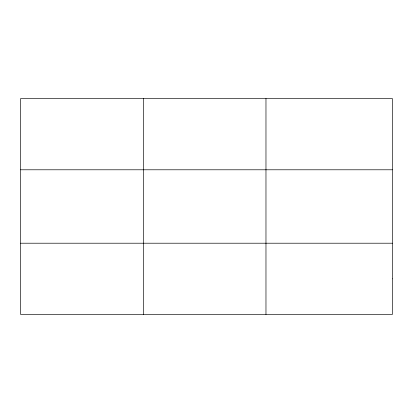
<?xml version="1.0" encoding="UTF-8"?>
<svg xmlns="http://www.w3.org/2000/svg" width="413" height="413" viewBox="0 0 413 413"><rect width="100%" height="100%" fill="white"/><g stroke="black" fill="none" stroke-linecap="round" stroke-linejoin="round"><path stroke-width="0.62" d="M143.311 98.521L143.311 314.479M265.972 98.521L265.972 314.479M20.65 169.789L392.35 169.789M20.65 243.211L392.35 243.211M392.35 278.847L392.35 314.479L20.65 314.479L20.65 98.521L392.35 98.521L392.35 278.847"/></g></svg>
